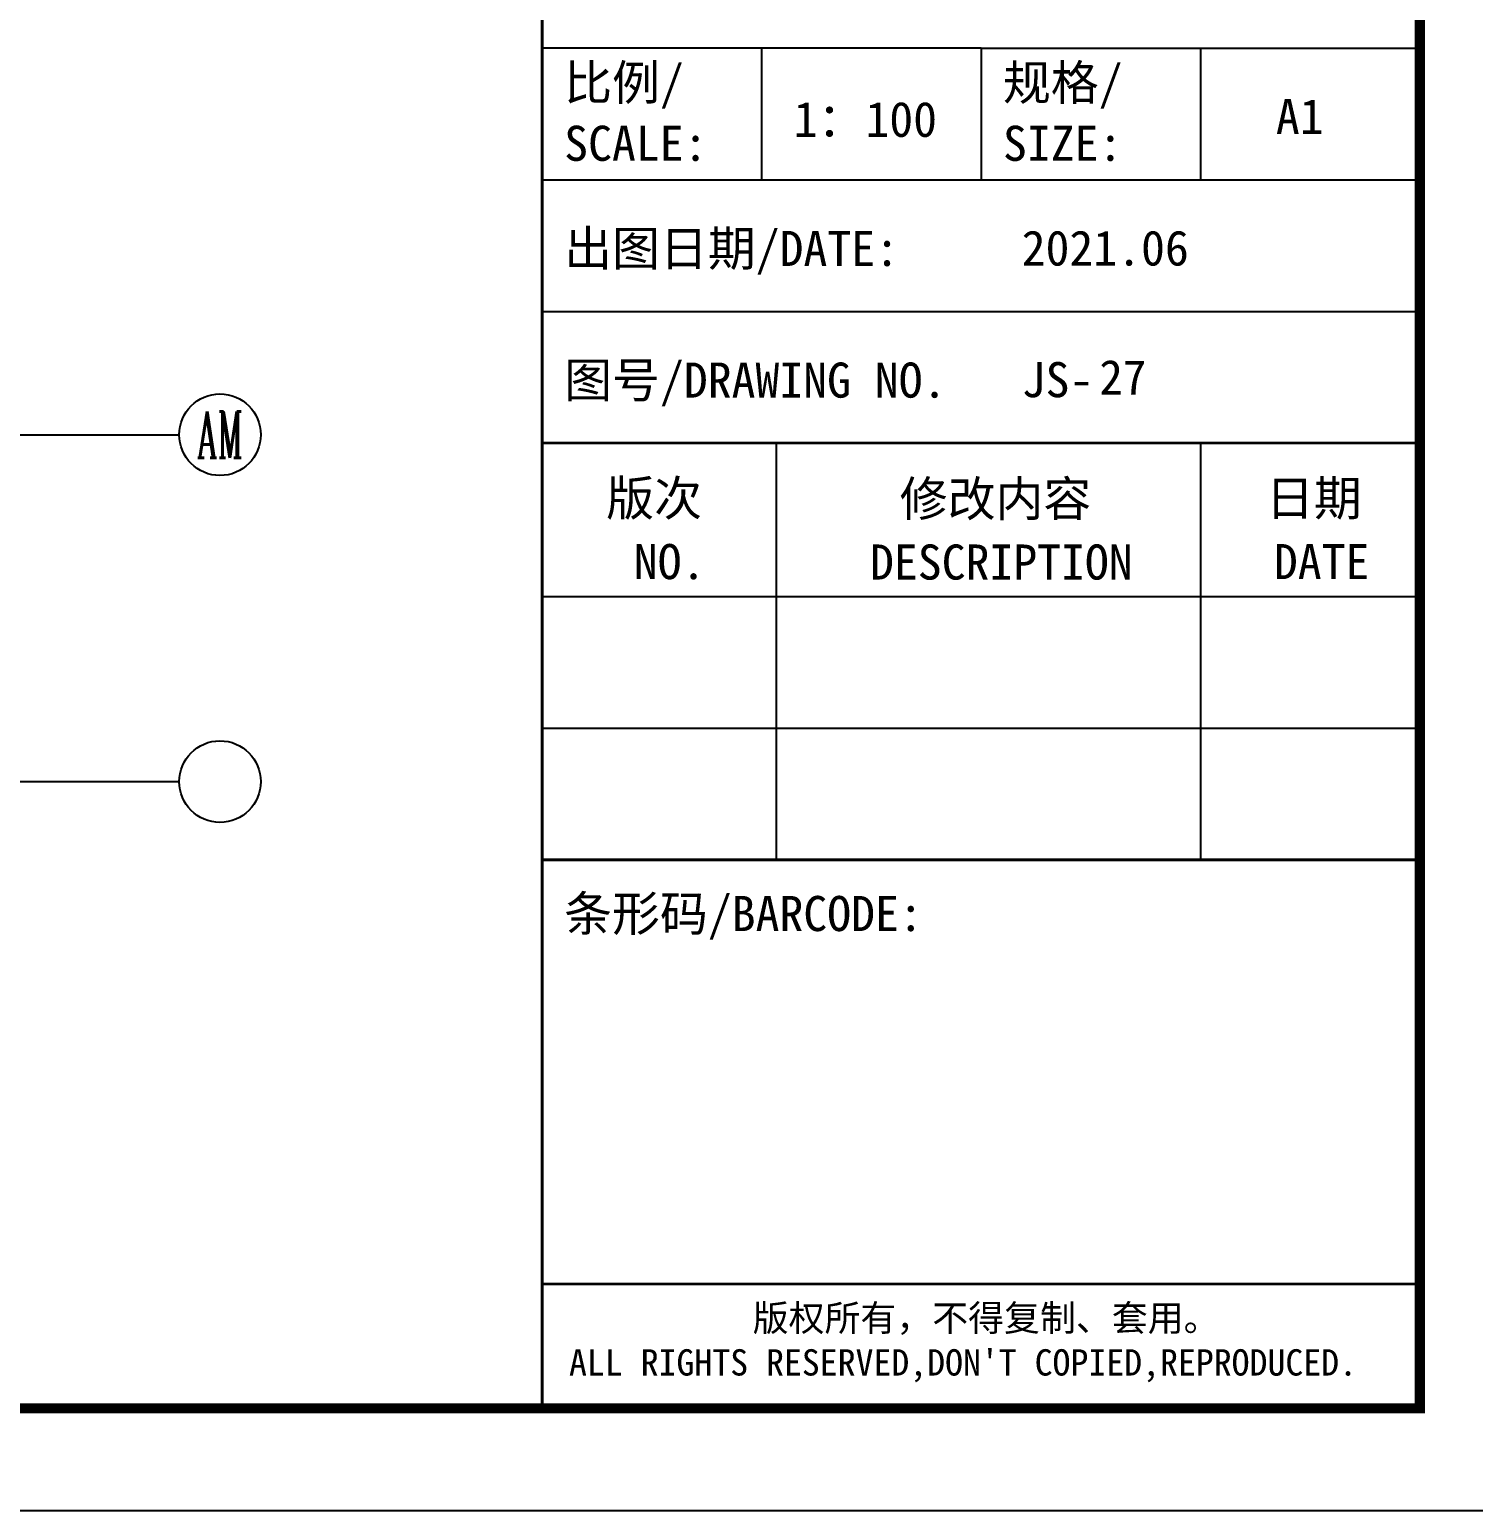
# Model space of a CAD drawing. Extents: x -737978 to 768813, y -372247 to 1140308.
# Drawn here: x 193312 to 200387, y -268610 to -261353 of the extents above; entities that cross this region are included whole.
import ezdxf
from ezdxf.enums import TextEntityAlignment as Align

# ---------------------------------------------------------------- set-up
doc = ezdxf.new("R2010")
doc.units = 0
doc.header["$LTSCALE"] = 10
doc.header["$MEASUREMENT"] = 0
doc.layers.get('0').update_dxf_attribs({"linetype": 'CONTINUOUS'})
for name, color, linetype in [('AXIS', 3, 'CONTINUOUS'), ('AXIS_TEXT', 7, 'CONTINUOUS'), ('PUB_TITLE', 4, 'CONTINUOUS')]:
    doc.layers.add(name, color=color, linetype=linetype)
doc.styles.add('-宋体', font='', dxfattribs={"width": 0.8})
doc.styles.add('_TCH_AXIS', font='COMPLEX', dxfattribs={"bigfont": 'GBCBIG'})
doc.styles.add('COMPLEX', font='COMPLEX')
doc.styles.get('-宋体').set_extended_font_data('SimSun')

# ---------------------------------------------------------------- blocks, each defined once
blk = doc.blocks.new('TQ1')
at = {"layer": 'PUB_TITLE'}
for p, q in [((-46855, -409155), (-49855, -409155)), ((-48355, -409155), (-48355, -410055)), ((-46855, -409155), (-46855, -410055)), ((-46855, -409155), (-43855, -409155)), ((-45355, -409155), (-45355, -410055)), ((-49855, -410055), (-43855, -410055)), ((-49855, -410955), (-43855, -410955)), ((-48255, -411855), (-48255, -414705)), ((-45355, -411855), (-45355, -414705)), ((-49855, -412905), (-43855, -412905)), ((-49855, -413805), (-43855, -413805))]:
    blk.add_line(p, q, dxfattribs=at)
at = {"layer": 'PUB_TITLE', "const_width": 20}
for points in [[(-49855, -378414), (-49855, -418455)], [(-49855, -411855), (-43855, -411855)], [(-49855, -414705), (-43855, -414705)], [(-49855, -417605), (-43855, -417605)]]:
    blk.add_lwpolyline(points, dxfattribs=at)
at = {"layer": 'PUB_TITLE', "style": '-宋体'}
for s, height, p in [('比例/', 240, (-49705, -409511)), ('规格/', 240, (-46705, -409511)), ('A1', 240, (-44839, -409743)), ('1：100', 240, (-48136, -409762)), ('SCALE:', 240, (-49705, -409926)), ('SIZE:', 240, (-46705, -409926)), ('出图日期/DATE:', 240, (-49705, -410645)), ('2021.06', 240, (-46577, -410642)), ('图号/DRAWING NO.', 240, (-49705, -411545)), ('JS-', 240, (-46577, -411542)), ('条形码/BARCODE:', 240, (-49705, -415192)), ('版权所有，不得复制、套用。', 180, (-48416, -417927)), ("ALL RIGHTS RESERVED,DON'T COPIED,REPRODUCED.", 180, (-49672, -418231))]:
    blk.add_text(s, height=height, dxfattribs=at).set_placement(p)
for s, p in [('版次', (-49090, -412352)), ('修改内容', (-46756, -412356)), ('日期', (-44579, -412352)), ('NO.', (-48984, -412786)), ('DESCRIPTION', (-46716, -412789)), ('DATE', (-44526, -412786))]:
    blk.add_text(s, height=240, dxfattribs=at).set_placement(p, align=Align.CENTER)
blk = doc.blocks.new('_AXISO')
blk.add_circle((0, 0), 0.5)
at = {"layer": 'AXIS_TEXT', "style": 'COMPLEX', "width": 1.041667}
blk.add_attdef('A', text='', height=0.56, dxfattribs=at).set_placement((-0.25, -0.28), (0.25, -0.28), align=Align.FIT)

msp = doc.modelspace()

# ---------------------------------------------------------------- linework, layer by layer
at = {"layer": 'AXIS'}
for p, q in [((192825.6, -263338.6), (194044.8, -263338.6)), ((192825.6, -265038.6), (194044.8, -265038.6))]:
    msp.add_line(p, q, dxfattribs=at)
at = {"layer": 'PUB_TITLE'}
msp.add_lwpolyline([(137574.9, -268609.7), (200624.9, -268609.7), (200624.9, -238909.7), (137574.9, -238909.7)], close=True, dxfattribs=at)
at = {"layer": 'PUB_TITLE', "const_width": 50}
msp.add_lwpolyline([(138824.9, -268109.7), (200124.9, -268109.7), (200124.9, -239409.7), (138824.9, -239409.7)], close=True, dxfattribs=at)

# ---------------------------------------------------------------- block references
at = {"xscale": 0.716753740501642, "yscale": 0.716753740501642, "zscale": 0.716753740501642}
msp.add_blockref('TQ1', (231557.9, 31819.6), dxfattribs=at)
at = {"layer": 'AXIS'}
ref = msp.add_blockref('_AXISO', (194244.8, -263338.6), dxfattribs=dict(at, xscale=400, yscale=400, zscale=400))
ref.add_attrib('A', 'AM', dxfattribs={"layer": 'AXIS_TEXT', "height": 226.27, "style": '_TCH_AXIS', "width": 0.5}).set_placement((194131.6, -263451.7), (194357.9, -263451.7), align=Align.FIT)
at = {"layer": 'AXIS', "xscale": 400, "yscale": 400, "zscale": 400}
msp.add_blockref('_AXISO', (194244.8, -265038.6), dxfattribs=at)

# ---------------------------------------------------------------- texts
at = {"layer": 'PUB_TITLE', "style": '-宋体'}
msp.add_text('27', height=169.71, dxfattribs=at).set_placement((198554.1, -263141.6))

doc.saveas('drawing.dxf')
